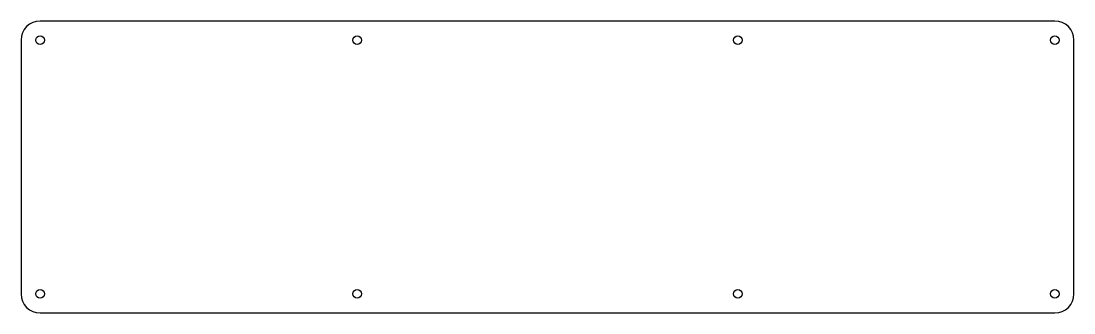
# Model space of a CAD drawing. Header units: millimetres. Extents: x 99 to 763, y 82 to 266.
import ezdxf

# ---------------------------------------------------------------- set-up
doc = ezdxf.new("R2010")
doc.units = ezdxf.units.MM

msp = doc.modelspace()

# ---------------------------------------------------------------- linework, layer by layer
at = {"color": 7, "linetype": 'Continuous', "lineweight": 25}
for p, q in [((750.7, 265.95), (110.7, 265.95)), ((98.7, 253.95), (98.7, 93.95)), ((762.7, 93.95), (762.7, 253.95)), ((110.7, 81.95), (750.7, 81.95))]:
    msp.add_line(p, q, dxfattribs=at)
for centre in [(110.7, 253.95), (310.7, 253.95), (550.7, 253.95), (750.7, 253.95), (110.7, 93.95), (310.7, 93.95), (550.7, 93.95), (750.7, 93.95)]:
    msp.add_circle(centre, 2.75, dxfattribs=at)
for centre, start, end in [((110.7, 253.95), 90, 180), ((750.7, 253.95), 0, 90), ((110.7, 93.95), 180, 270), ((750.7, 93.95), 270, 0)]:
    msp.add_arc(centre, 12, start, end, dxfattribs=at)

doc.saveas('drawing.dxf')
